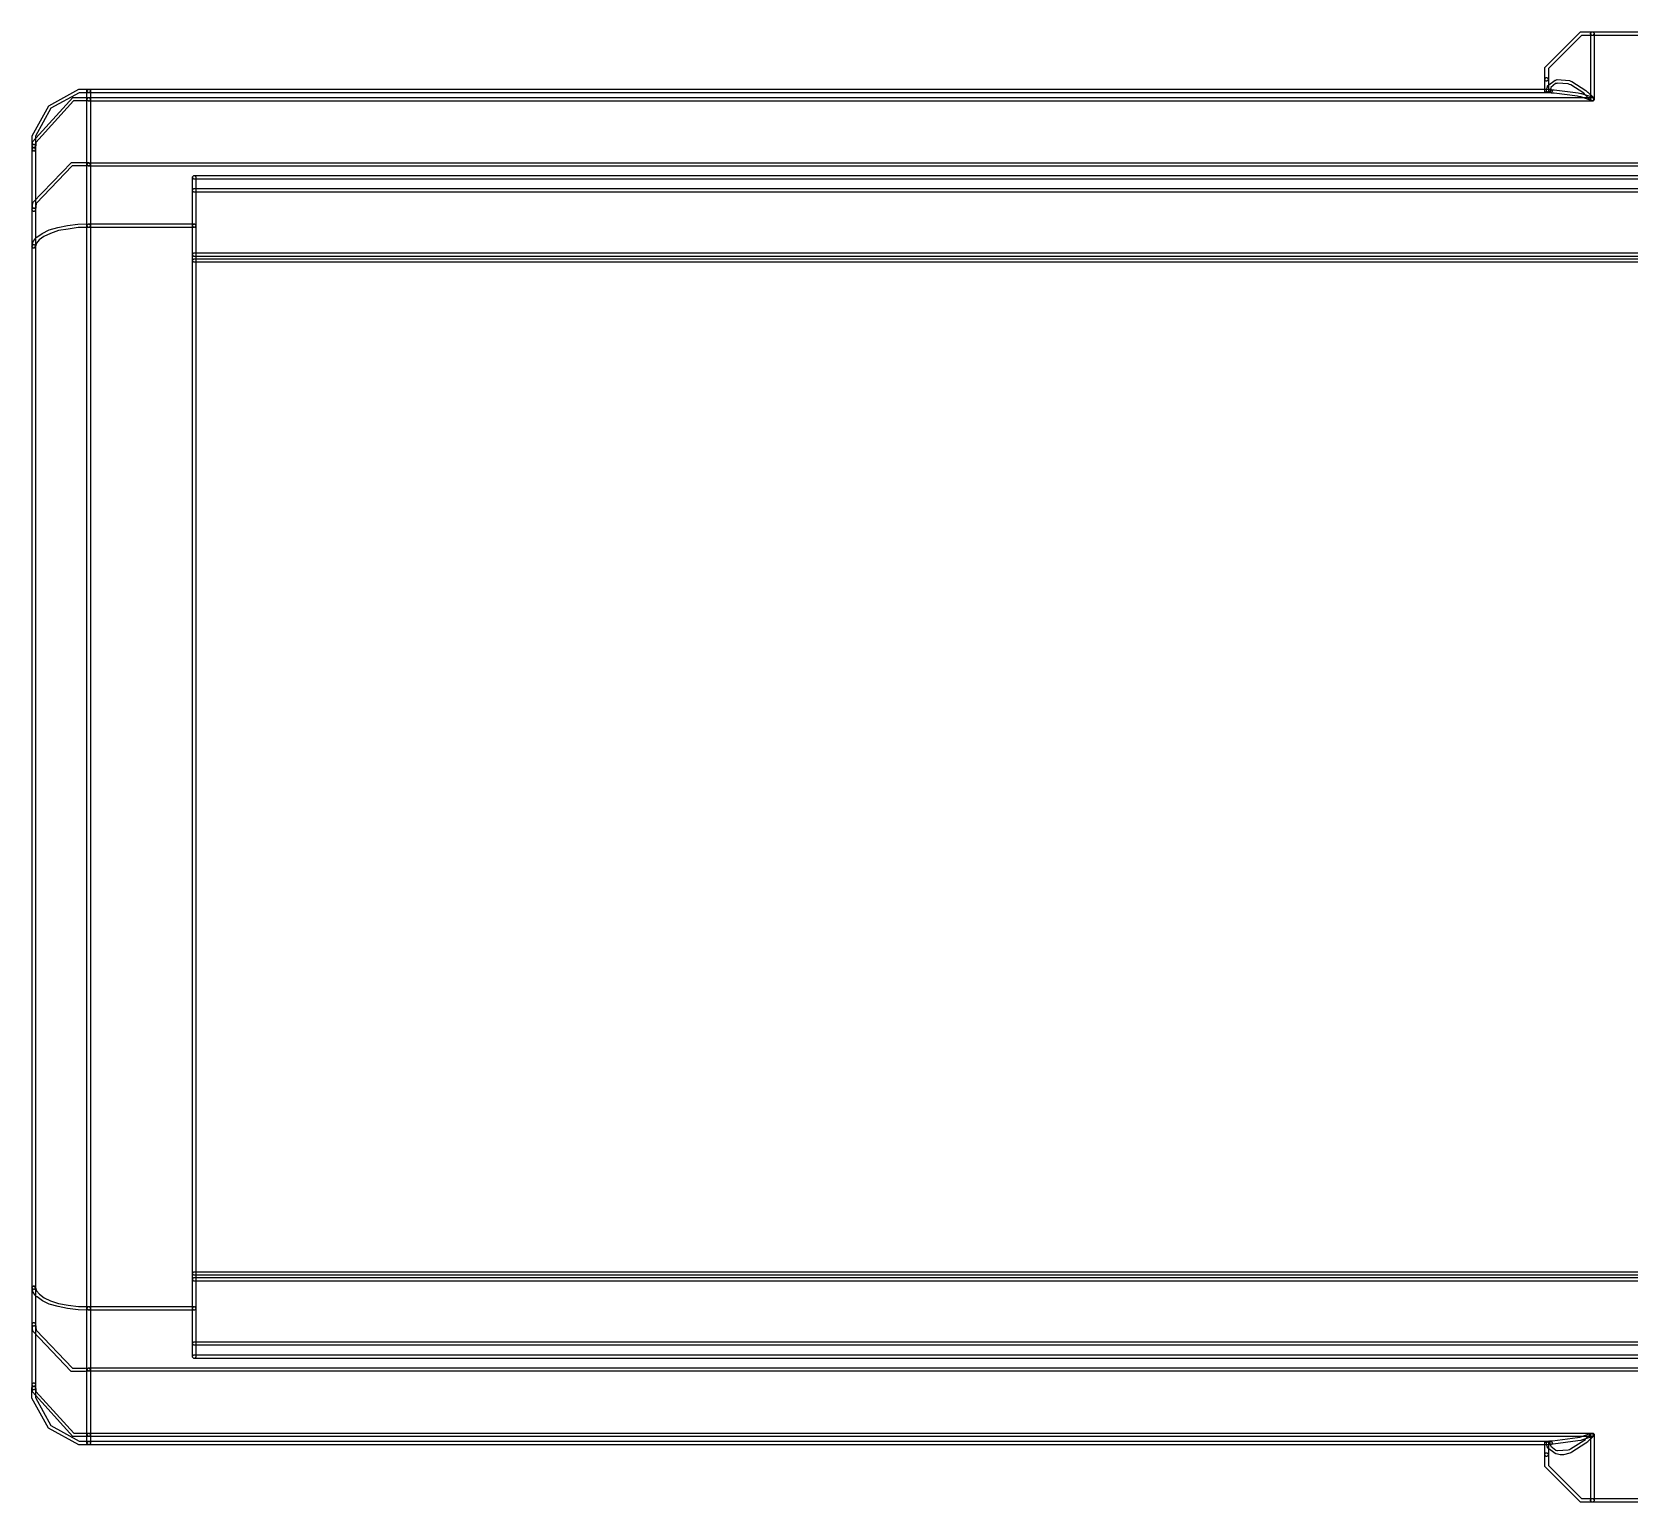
# Model space of a CAD drawing. Extents: x 0.54 to 10.46, y 0.74 to 7.76.
# Drawn here: x 2.0411 to 2.3558, y 4.8312 to 5.121 of the extents above; entities that cross this region are included whole.
import ezdxf

# ---------------------------------------------------------------- set-up
doc = ezdxf.new("R2010")
doc.units = 0
doc.layers.get('0').update_dxf_attribs({"linetype": 'CONTINUOUS'})

msp = doc.modelspace()

# ---------------------------------------------------------------- linework, layer by layer
at = {"color": 0}
for points in [[(2.33957, 5.11128), (2.33946, 5.11128), (2.33925, 5.11154), (2.33925, 5.1116), (2.33925, 5.11399), (2.34625, 5.12099), (2.34864, 5.12099), (2.34868, 5.12099), (2.34896, 5.12076), (2.34896, 5.12067), (2.34896, 5.12061), (2.34868, 5.12028), (2.34864, 5.12028), (2.34646, 5.12028), (2.33996, 5.11376), (2.33996, 5.1116), (2.33996, 5.11154), (2.33963, 5.11128), (2.33957, 5.11128)], [(2.37571, 5.12028), (2.34864, 5.12028), (2.34853, 5.12028), (2.34825, 5.12061), (2.34825, 5.12067), (2.34825, 5.12076), (2.34853, 5.12099), (2.34864, 5.12099), (2.37571, 5.12099), (2.37576, 5.12099), (2.37608, 5.12076), (2.37608, 5.12067), (2.37608, 5.12061), (2.37576, 5.12028), (2.37571, 5.12028)], [(2.33957, 5.109), (2.33946, 5.109), (2.33925, 5.10926), (2.33925, 5.10932), (2.33925, 5.1116), (2.33925, 5.11171), (2.33946, 5.11199), (2.33957, 5.11199), (2.33963, 5.11199), (2.33996, 5.11171), (2.33996, 5.1116), (2.33996, 5.10932), (2.33996, 5.10926), (2.33963, 5.109), (2.33957, 5.109)], [(2.04144, 5.09814), (2.04135, 5.09814), (2.04112, 5.09847), (2.04112, 5.09853), (2.04112, 5.10053), (2.04438, 5.10644), (2.05029, 5.10969), (2.05231, 5.10969), (2.05236, 5.10969), (2.05263, 5.10949), (2.05263, 5.10938), (2.05263, 5.10932), (2.05236, 5.109), (2.05231, 5.109), (2.0504, 5.109), (2.04482, 5.10596), (2.04178, 5.10042), (2.04178, 5.09853), (2.04178, 5.09847), (2.0415, 5.09814), (2.04144, 5.09814)], [(2.34039, 5.109), (2.05231, 5.109), (2.05219, 5.109), (2.05192, 5.10926), (2.05192, 5.10932), (2.05192, 5.10943), (2.05219, 5.10969), (2.05231, 5.10969), (2.34039, 5.10969), (2.34044, 5.10969), (2.34071, 5.10943), (2.34071, 5.10932), (2.34071, 5.10926), (2.34044, 5.109), (2.34039, 5.109)], [(2.04144, 5.0975), (2.04139, 5.09754), (2.04107, 5.09787), (2.04112, 5.09787), (2.04118, 5.09933), (2.04915, 5.10807), (2.05181, 5.10807), (2.05192, 5.10807), (2.05219, 5.10807), (2.05231, 5.10807), (2.05236, 5.10807), (2.05263, 5.10781), (2.05263, 5.10769), (2.05263, 5.10764), (2.05236, 5.10736), (2.05231, 5.10736), (2.05225, 5.10736), (2.05219, 5.10742), (2.05186, 5.10742), (2.05181, 5.10742), (2.04926, 5.10742), (2.04183, 5.09918), (2.04178, 5.09782), (2.04178, 5.09776), (2.0415, 5.0975), (2.04144, 5.0975)], [(2.05231, 5.09451), (2.05219, 5.09451), (2.05192, 5.09483), (2.05192, 5.09489), (2.05192, 5.10775), (2.05192, 5.10786), (2.05219, 5.10807), (2.05231, 5.10807), (2.05236, 5.10807), (2.05263, 5.10786), (2.05263, 5.10775), (2.05263, 5.09489), (2.05263, 5.09483), (2.05236, 5.09451), (2.05231, 5.09451)], [(2.34864, 5.10736), (2.05231, 5.10736), (2.05219, 5.10736), (2.05192, 5.10769), (2.05192, 5.10775), (2.05192, 5.10786), (2.05219, 5.10807), (2.05231, 5.10807), (2.34864, 5.10807), (2.34868, 5.10807), (2.34896, 5.10786), (2.34896, 5.10775), (2.34896, 5.10769), (2.34868, 5.10736), (2.34864, 5.10736)], [(2.04144, 5.0975), (2.04135, 5.0975), (2.04112, 5.09782), (2.04112, 5.09787), (2.04112, 5.09853), (2.04112, 5.09864), (2.04135, 5.09885), (2.04144, 5.09885), (2.0415, 5.09885), (2.04178, 5.09864), (2.04178, 5.09853), (2.04178, 5.09787), (2.04178, 5.09782), (2.0415, 5.0975), (2.04144, 5.0975)], [(2.04144, 5.08561), (2.04135, 5.08561), (2.04112, 5.08589), (2.04112, 5.08594), (2.04112, 5.09787), (2.04112, 5.09799), (2.04135, 5.09819), (2.04144, 5.09819), (2.0415, 5.09819), (2.04178, 5.09799), (2.04178, 5.09787), (2.04178, 5.08594), (2.04178, 5.08589), (2.0415, 5.08561), (2.04144, 5.08561)], [(2.04144, 5.08561), (2.04139, 5.08561), (2.04129, 5.08561), (2.04107, 5.08599), (2.04112, 5.08599), (2.04124, 5.08735), (2.04889, 5.09526), (2.05143, 5.09526), (2.05165, 5.09526), (2.05219, 5.09526), (2.05231, 5.09521), (2.05236, 5.09521), (2.05263, 5.09494), (2.05263, 5.09483), (2.05263, 5.09478), (2.05236, 5.09457), (2.05231, 5.09457), (2.05225, 5.09457), (2.05203, 5.09457), (2.05154, 5.09457), (2.05143, 5.09457), (2.04899, 5.09457), (2.04189, 5.08718), (2.04178, 5.08594), (2.04178, 5.08589), (2.0415, 5.08561), (2.04144, 5.08561)], [(2.05231, 5.08247), (2.05219, 5.08247), (2.05192, 5.08274), (2.05192, 5.08279), (2.05192, 5.09489), (2.05192, 5.095), (2.05219, 5.09521), (2.05231, 5.09521), (2.05236, 5.09521), (2.05263, 5.095), (2.05263, 5.09489), (2.05263, 5.08279), (2.05263, 5.08274), (2.05236, 5.08247), (2.05231, 5.08247)], [(2.37571, 5.09451), (2.05231, 5.09451), (2.05219, 5.09451), (2.05192, 5.09483), (2.05192, 5.09489), (2.05192, 5.095), (2.05219, 5.09521), (2.05231, 5.09521), (2.37571, 5.09521), (2.37576, 5.09521), (2.37608, 5.095), (2.37608, 5.09489), (2.37608, 5.09483), (2.37576, 5.09451), (2.37571, 5.09451)], [(2.37571, 5.09196), (2.07308, 5.09196), (2.07297, 5.09196), (2.07269, 5.09229), (2.07269, 5.09233), (2.07269, 5.09244), (2.07297, 5.09267), (2.07308, 5.09267), (2.37571, 5.09267), (2.37576, 5.09267), (2.37608, 5.09244), (2.37608, 5.09233), (2.37608, 5.09229), (2.37576, 5.09196), (2.37571, 5.09196)], [(2.07308, 5.08247), (2.07297, 5.08247), (2.07269, 5.08274), (2.07269, 5.08279), (2.07269, 5.09233), (2.07269, 5.09244), (2.07297, 5.09267), (2.07308, 5.09267), (2.07314, 5.09267), (2.0734, 5.09244), (2.0734, 5.09233), (2.0734, 5.08279), (2.0734, 5.08274), (2.07314, 5.08247), (2.07308, 5.08247)], [(2.37571, 5.08942), (2.07308, 5.08942), (2.07297, 5.08942), (2.07269, 5.08968), (2.07269, 5.08974), (2.07269, 5.08985), (2.07297, 5.09011), (2.07308, 5.09011), (2.37571, 5.09011), (2.37576, 5.09011), (2.37608, 5.08985), (2.37608, 5.08974), (2.37608, 5.08968), (2.37576, 5.08942), (2.37571, 5.08942)], [(2.04144, 5.0784), (2.04135, 5.0784), (2.04112, 5.07867), (2.04112, 5.07872), (2.04112, 5.08599), (2.04112, 5.0861), (2.04135, 5.08632), (2.04144, 5.08632), (2.0415, 5.08632), (2.04178, 5.0861), (2.04178, 5.08599), (2.04178, 5.07872), (2.04178, 5.07867), (2.0415, 5.0784), (2.04144, 5.0784)], [(2.04144, 5.0784), (2.04135, 5.0784), (2.04129, 5.07844), (2.04107, 5.07883), (2.04112, 5.07883), (2.04129, 5.07964), (2.04129, 5.07969), (2.04135, 5.07975), (2.04139, 5.07975), (2.04199, 5.08051), (2.04204, 5.08057), (2.04308, 5.08128), (2.04449, 5.08197), (2.04617, 5.08247), (2.04807, 5.08285), (2.05012, 5.08311), (2.05225, 5.08317), (2.05231, 5.08317), (2.05263, 5.08296), (2.05263, 5.08285), (2.05263, 5.08279), (2.05236, 5.08247), (2.05231, 5.08247), (2.05018, 5.08242), (2.04818, 5.08214), (2.04633, 5.08182), (2.04471, 5.08128), (2.0434, 5.08068), (2.04249, 5.08003), (2.04194, 5.07937), (2.04178, 5.07867), (2.04172, 5.07867), (2.0415, 5.0784), (2.04144, 5.0784)], [(2.05231, 4.86903), (2.05219, 4.86903), (2.05192, 4.86931), (2.05192, 4.86936), (2.05192, 5.08285), (2.05192, 5.08296), (2.05219, 5.08317), (2.05231, 5.08317), (2.05236, 5.08317), (2.05263, 5.08296), (2.05263, 5.08285), (2.05263, 4.86936), (2.05263, 4.86931), (2.05236, 4.86903), (2.05231, 4.86903)], [(2.07308, 5.08247), (2.05231, 5.08247), (2.05219, 5.08247), (2.05192, 5.08274), (2.05192, 5.08279), (2.05192, 5.0829), (2.05219, 5.08317), (2.05231, 5.08317), (2.07308, 5.08317), (2.07314, 5.08317), (2.0734, 5.0829), (2.0734, 5.08279), (2.0734, 5.08274), (2.07314, 5.08247), (2.07308, 5.08247)], [(2.07308, 4.86903), (2.07297, 4.86903), (2.07269, 4.86931), (2.07269, 4.86936), (2.07269, 5.08285), (2.07269, 5.08296), (2.07297, 5.08317), (2.07308, 5.08317), (2.07314, 5.08317), (2.0734, 5.08296), (2.0734, 5.08285), (2.0734, 4.86936), (2.0734, 4.86931), (2.07314, 4.86903), (2.07308, 4.86903)], [(2.04144, 4.8731), (2.04135, 4.8731), (2.04112, 4.87343), (2.04112, 4.87349), (2.04112, 5.07872), (2.04112, 5.07883), (2.04135, 5.0791), (2.04144, 5.0791), (2.0415, 5.0791), (2.04178, 5.07883), (2.04178, 5.07872), (2.04178, 4.87349), (2.04178, 4.87343), (2.0415, 4.8731), (2.04144, 4.8731)], [(2.93668, 5.07671), (2.07308, 5.07671), (2.07297, 5.07671), (2.07269, 5.07704), (2.07269, 5.0771), (2.07269, 5.07721), (2.07297, 5.07742), (2.07308, 5.07742), (2.93668, 5.07742), (2.93674, 5.07742), (2.93701, 5.07721), (2.93701, 5.0771), (2.93701, 5.07704), (2.93674, 5.07671), (2.93668, 5.07671)], [(2.05231, 4.86903), (2.05225, 4.86903), (2.05018, 4.86914), (2.04807, 4.86936), (2.04622, 4.86974), (2.04449, 4.87022), (2.04312, 4.87088), (2.0421, 4.87164), (2.0421, 4.87164), (2.04199, 4.87169), (2.04199, 4.87169), (2.04139, 4.87244), (2.04135, 4.8725), (2.04129, 4.87256), (2.04129, 4.87256), (2.04112, 4.87337), (2.04107, 4.87343), (2.04129, 4.87381), (2.04135, 4.87381), (2.04139, 4.87386), (2.04172, 4.87358), (2.04178, 4.87354), (2.04199, 4.87283), (2.04254, 4.87218), (2.04346, 4.87147), (2.04476, 4.87088), (2.04633, 4.87039), (2.04818, 4.87001), (2.05024, 4.86979), (2.05231, 4.86974), (2.05236, 4.86974), (2.05263, 4.86947), (2.05263, 4.86936), (2.05263, 4.86931), (2.05236, 4.86903), (2.05231, 4.86903)], [(2.04144, 4.86589), (2.04135, 4.86589), (2.04112, 4.86615), (2.04112, 4.86621), (2.04112, 4.87349), (2.04112, 4.87358), (2.04135, 4.87381), (2.04144, 4.87381), (2.0415, 4.87381), (2.04178, 4.87358), (2.04178, 4.87349), (2.04178, 4.86621), (2.04178, 4.86615), (2.0415, 4.86589), (2.04144, 4.86589)], [(2.98215, 4.87478), (2.07308, 4.87478), (2.07297, 4.87478), (2.07269, 4.87506), (2.07269, 4.87511), (2.07269, 4.87522), (2.07297, 4.87549), (2.07308, 4.87549), (2.98215, 4.87549), (2.98221, 4.87549), (2.98253, 4.87522), (2.98253, 4.87511), (2.98253, 4.87506), (2.98221, 4.87478), (2.98215, 4.87478)], [(2.07308, 4.86903), (2.05231, 4.86903), (2.05219, 4.86903), (2.05192, 4.86931), (2.05192, 4.86936), (2.05192, 4.86947), (2.05219, 4.86974), (2.05231, 4.86974), (2.07308, 4.86974), (2.07314, 4.86974), (2.0734, 4.86947), (2.0734, 4.86936), (2.0734, 4.86931), (2.07314, 4.86903), (2.07308, 4.86903)], [(2.05231, 4.85699), (2.05219, 4.85699), (2.05192, 4.85726), (2.05192, 4.85732), (2.05192, 4.86936), (2.05192, 4.86947), (2.05219, 4.86974), (2.05231, 4.86974), (2.05236, 4.86974), (2.05263, 4.86947), (2.05263, 4.86936), (2.05263, 4.85732), (2.05263, 4.85726), (2.05236, 4.85699), (2.05231, 4.85699)], [(2.07308, 4.85954), (2.07297, 4.85954), (2.07269, 4.85981), (2.07269, 4.85986), (2.07269, 4.86936), (2.07269, 4.86947), (2.07297, 4.86974), (2.07308, 4.86974), (2.07314, 4.86974), (2.0734, 4.86947), (2.0734, 4.86936), (2.0734, 4.85986), (2.0734, 4.85981), (2.07314, 4.85954), (2.07308, 4.85954)], [(2.05143, 4.85693), (2.04883, 4.85693), (2.04124, 4.8649), (2.04112, 4.86621), (2.04107, 4.86626), (2.04135, 4.8666), (2.04139, 4.8666), (2.04144, 4.8666), (2.0415, 4.8666), (2.04178, 4.86638), (2.04178, 4.86626), (2.04189, 4.86507), (2.04904, 4.85764), (2.05143, 4.85764), (2.0516, 4.85764), (2.05214, 4.85769), (2.05225, 4.85769), (2.05231, 4.85769), (2.05263, 4.85747), (2.05263, 4.85736), (2.05263, 4.85732), (2.05236, 4.85699), (2.05231, 4.85699), (2.05219, 4.85699), (2.0516, 4.85693), (2.05143, 4.85693)], [(2.04144, 4.854), (2.04135, 4.854), (2.04112, 4.85428), (2.04112, 4.85433), (2.04112, 4.86621), (2.04112, 4.86632), (2.04135, 4.8666), (2.04144, 4.8666), (2.0415, 4.8666), (2.04178, 4.86632), (2.04178, 4.86621), (2.04178, 4.85433), (2.04178, 4.85428), (2.0415, 4.854), (2.04144, 4.854)], [(2.37571, 4.86214), (2.07308, 4.86214), (2.07297, 4.86214), (2.07269, 4.86242), (2.07269, 4.86247), (2.07269, 4.86257), (2.07297, 4.86279), (2.07308, 4.86279), (2.37571, 4.86279), (2.37576, 4.86279), (2.37608, 4.86257), (2.37608, 4.86247), (2.37608, 4.86242), (2.37576, 4.86214), (2.37571, 4.86214)], [(2.37571, 4.85954), (2.07308, 4.85954), (2.07297, 4.85954), (2.07269, 4.85981), (2.07269, 4.85986), (2.07269, 4.85997), (2.07297, 4.86025), (2.07308, 4.86025), (2.37571, 4.86025), (2.37576, 4.86025), (2.37608, 4.85997), (2.37608, 4.85986), (2.37608, 4.85981), (2.37576, 4.85954), (2.37571, 4.85954)], [(2.37571, 4.85699), (2.05231, 4.85699), (2.05219, 4.85699), (2.05192, 4.85726), (2.05192, 4.85732), (2.05192, 4.85742), (2.05219, 4.85769), (2.05231, 4.85769), (2.37571, 4.85769), (2.37576, 4.85769), (2.37608, 4.85742), (2.37608, 4.85732), (2.37608, 4.85726), (2.37576, 4.85699), (2.37571, 4.85699)], [(2.05231, 4.84413), (2.05219, 4.84413), (2.05192, 4.8444), (2.05192, 4.84446), (2.05192, 4.85732), (2.05192, 4.85742), (2.05219, 4.85769), (2.05231, 4.85769), (2.05236, 4.85769), (2.05263, 4.85742), (2.05263, 4.85732), (2.05263, 4.84446), (2.05263, 4.8444), (2.05236, 4.84413), (2.05231, 4.84413)], [(2.05181, 4.84413), (2.0491, 4.84413), (2.04118, 4.85292), (2.04112, 4.85433), (2.04107, 4.85439), (2.04135, 4.85471), (2.04144, 4.85471), (2.0415, 4.85471), (2.04178, 4.85444), (2.04178, 4.85433), (2.04183, 4.85303), (2.04932, 4.84483), (2.05181, 4.84483), (2.05192, 4.84483), (2.05225, 4.84483), (2.05231, 4.84483), (2.05236, 4.84483), (2.05263, 4.84457), (2.05263, 4.84446), (2.05263, 4.8444), (2.05236, 4.84413), (2.05231, 4.84413), (2.05231, 4.84413), (2.05192, 4.84413), (2.05181, 4.84413)], [(2.05231, 4.8425), (2.05029, 4.8425), (2.04432, 4.84581), (2.04107, 4.85172), (2.04107, 4.85368), (2.04107, 4.85379), (2.04135, 4.85406), (2.04144, 4.85406), (2.0415, 4.85406), (2.04178, 4.85379), (2.04178, 4.85368), (2.04178, 4.85183), (2.04482, 4.84631), (2.0504, 4.84321), (2.05231, 4.84321), (2.05236, 4.84321), (2.05263, 4.84293), (2.05263, 4.84283), (2.05263, 4.84278), (2.05236, 4.8425), (2.05231, 4.8425)], [(2.04144, 4.85335), (2.04135, 4.85335), (2.04112, 4.85363), (2.04112, 4.85368), (2.04112, 4.85433), (2.04112, 4.85444), (2.04135, 4.85471), (2.04144, 4.85471), (2.0415, 4.85471), (2.04178, 4.85444), (2.04178, 4.85433), (2.04178, 4.85368), (2.04178, 4.85363), (2.0415, 4.85335), (2.04144, 4.85335)], [(2.34864, 4.84413), (2.05231, 4.84413), (2.05219, 4.84413), (2.05192, 4.8444), (2.05192, 4.84446), (2.05192, 4.84457), (2.05219, 4.84483), (2.05231, 4.84483), (2.34864, 4.84483), (2.34868, 4.84483), (2.34896, 4.84457), (2.34896, 4.84446), (2.34896, 4.8444), (2.34868, 4.84413), (2.34864, 4.84413)], [(2.34039, 4.8425), (2.05231, 4.8425), (2.05219, 4.8425), (2.05192, 4.84278), (2.05192, 4.84283), (2.05192, 4.84293), (2.05219, 4.84321), (2.05231, 4.84321), (2.34039, 4.84321), (2.34044, 4.84321), (2.34071, 4.84293), (2.34071, 4.84283), (2.34071, 4.84278), (2.34044, 4.8425), (2.34039, 4.8425)], [(2.33957, 4.84022), (2.33946, 4.84022), (2.33925, 4.8405), (2.33925, 4.84056), (2.33925, 4.84283), (2.33925, 4.84293), (2.33946, 4.84321), (2.33957, 4.84321), (2.33963, 4.84321), (2.33996, 4.84293), (2.33996, 4.84283), (2.33996, 4.84056), (2.33996, 4.8405), (2.33963, 4.84022), (2.33957, 4.84022)], [(2.34864, 4.83122), (2.34625, 4.83122), (2.33925, 4.83826), (2.33925, 4.8406), (2.33925, 4.84071), (2.33946, 4.84093), (2.33957, 4.84093), (2.33963, 4.84093), (2.33996, 4.84071), (2.33996, 4.8406), (2.33996, 4.83843), (2.34646, 4.83192), (2.34864, 4.83192), (2.34868, 4.83192), (2.34896, 4.83165), (2.34896, 4.83154), (2.34896, 4.83149), (2.34868, 4.83122), (2.34864, 4.83122)], [(2.37571, 4.83122), (2.34864, 4.83122), (2.34853, 4.83122), (2.34825, 4.83149), (2.34825, 4.83154), (2.34825, 4.83165), (2.34853, 4.83192), (2.34864, 4.83192), (2.37571, 4.83192), (2.37576, 4.83192), (2.37608, 4.83165), (2.37608, 4.83154), (2.37608, 4.83149), (2.37576, 4.83122), (2.37571, 4.83122)]]:
    msp.add_lwpolyline(points, close=True, dxfattribs=at)
at = {"color": 9}
for points in [[(2.34864, 5.10736), (2.34853, 5.10736), (2.34831, 5.10769), (2.34831, 5.10775), (2.34831, 5.12067), (2.34831, 5.12076), (2.34853, 5.12099), (2.34864, 5.12099), (2.34868, 5.12099), (2.34896, 5.12076), (2.34896, 5.12067), (2.34896, 5.10775), (2.34896, 5.10769), (2.34868, 5.10736), (2.34864, 5.10736)], [(2.05231, 5.10736), (2.05219, 5.10736), (2.05192, 5.10769), (2.05192, 5.10775), (2.05192, 5.10938), (2.05192, 5.10949), (2.05219, 5.10969), (2.05231, 5.10969), (2.05236, 5.10969), (2.05263, 5.10949), (2.05263, 5.10938), (2.05263, 5.10775), (2.05263, 5.10769), (2.05236, 5.10736), (2.05231, 5.10736)], [(2.34858, 5.10742), (2.34858, 5.10742), (2.34831, 5.10753), (2.34831, 5.10753), (2.34819, 5.10764), (2.34722, 5.10856), (2.34717, 5.10861), (2.3469, 5.10889), (2.34435, 5.11057), (2.34412, 5.11062), (2.34386, 5.11074), (2.34174, 5.11089), (2.34158, 5.11083), (2.34136, 5.11083), (2.34039, 5.11003), (2.34039, 5.10986), (2.34033, 5.10981), (2.34022, 5.10932), (2.34022, 5.10926), (2.34022, 5.10921), (2.33985, 5.109), (2.33985, 5.109), (2.33979, 5.10906), (2.33951, 5.10938), (2.33957, 5.10943), (2.33957, 5.10949), (2.33968, 5.11003), (2.33974, 5.11008), (2.33979, 5.11035), (2.34125, 5.11149), (2.34142, 5.11149), (2.34164, 5.1116), (2.34407, 5.11139), (2.34435, 5.11128), (2.34457, 5.11122), (2.34733, 5.10943), (2.34765, 5.10915), (2.34771, 5.1091), (2.34874, 5.10813), (2.34885, 5.10801), (2.34885, 5.10801), (2.34885, 5.10758), (2.34885, 5.10753), (2.34879, 5.10753), (2.34864, 5.10742), (2.34858, 5.10742)], [(2.34864, 5.10736), (2.34864, 5.10736), (2.34847, 5.10742), (2.34847, 5.10742), (2.34819, 5.10753), (2.34631, 5.10818), (2.34614, 5.10818), (2.34565, 5.10835), (2.3411, 5.10889), (2.34065, 5.10889), (2.34056, 5.10889), (2.34028, 5.10921), (2.34033, 5.10926), (2.34033, 5.10938), (2.34056, 5.1096), (2.34065, 5.1096), (2.34071, 5.1096), (2.3411, 5.1096), (2.34581, 5.109), (2.34631, 5.10883), (2.34646, 5.10883), (2.34847, 5.10818), (2.34874, 5.10807), (2.34874, 5.10807), (2.34896, 5.10769), (2.34896, 5.10764), (2.3489, 5.10764), (2.34868, 5.10736), (2.34864, 5.10736)], [(2.93614, 5.07563), (2.07308, 5.07563), (2.07297, 5.07563), (2.07269, 5.0759), (2.07269, 5.07596), (2.07269, 5.07607), (2.07297, 5.07628), (2.07308, 5.07628), (2.93614, 5.07628), (2.93619, 5.07628), (2.93647, 5.07607), (2.93647, 5.07596), (2.93647, 5.0759), (2.93619, 5.07563), (2.93614, 5.07563)], [(2.98292, 4.87592), (2.07308, 4.87592), (2.07297, 4.87592), (2.07269, 4.87619), (2.07269, 4.87625), (2.07269, 4.87636), (2.07297, 4.87657), (2.07308, 4.87657), (2.98292, 4.87657), (2.98296, 4.87657), (2.98324, 4.87636), (2.98324, 4.87625), (2.98324, 4.87619), (2.98296, 4.87592), (2.98292, 4.87592)], [(2.05231, 4.8425), (2.05219, 4.8425), (2.05192, 4.84278), (2.05192, 4.84283), (2.05192, 4.84446), (2.05192, 4.84457), (2.05219, 4.84483), (2.05231, 4.84483), (2.05236, 4.84483), (2.05263, 4.84457), (2.05263, 4.84446), (2.05263, 4.84283), (2.05263, 4.84278), (2.05236, 4.8425), (2.05231, 4.8425)], [(2.3425, 4.84056), (2.34224, 4.84056), (2.34147, 4.84071), (2.34142, 4.84071), (2.34125, 4.84076), (2.33979, 4.8419), (2.33974, 4.84212), (2.33968, 4.84218), (2.33957, 4.84272), (2.33957, 4.84278), (2.33951, 4.84283), (2.33979, 4.84321), (2.33985, 4.84321), (2.33985, 4.84326), (2.34022, 4.84304), (2.34022, 4.84293), (2.34022, 4.84289), (2.34033, 4.84239), (2.34039, 4.84233), (2.34039, 4.84224), (2.34142, 4.84142), (2.34158, 4.84136), (2.34174, 4.84136), (2.34386, 4.84153), (2.34407, 4.84158), (2.34429, 4.84169), (2.3469, 4.84337), (2.34722, 4.84358), (2.34728, 4.84369), (2.34825, 4.84462), (2.34836, 4.84472), (2.34836, 4.84478), (2.34879, 4.84478), (2.34885, 4.84472), (2.34885, 4.84472), (2.3489, 4.84429), (2.3489, 4.84424), (2.34879, 4.84413), (2.34771, 4.84315), (2.34765, 4.84304), (2.34733, 4.84283), (2.34457, 4.84104), (2.34435, 4.84093), (2.34418, 4.84088), (2.34289, 4.84056), (2.3425, 4.84056)], [(2.34039, 4.84256), (2.34028, 4.84256), (2.34, 4.84289), (2.34, 4.84289), (2.34, 4.84299), (2.34022, 4.84326), (2.34033, 4.84326), (2.34076, 4.84332), (2.34565, 4.84392), (2.34614, 4.84403), (2.34631, 4.84407), (2.34819, 4.84472), (2.34842, 4.84478), (2.34847, 4.84483), (2.34879, 4.84462), (2.34885, 4.84457), (2.34885, 4.84457), (2.34868, 4.84418), (2.34868, 4.84413), (2.34842, 4.84407), (2.34646, 4.84343), (2.34631, 4.84337), (2.34576, 4.84326), (2.34088, 4.84261), (2.34039, 4.84256)], [(2.34864, 4.83122), (2.34853, 4.83122), (2.34831, 4.83149), (2.34831, 4.83154), (2.34831, 4.84446), (2.34831, 4.84457), (2.34853, 4.84478), (2.34864, 4.84478), (2.34868, 4.84478), (2.34896, 4.84457), (2.34896, 4.84446), (2.34896, 4.83154), (2.34896, 4.83149), (2.34868, 4.83122), (2.34864, 4.83122)]]:
    msp.add_lwpolyline(points, close=True, dxfattribs=at)

doc.saveas('drawing.dxf')
